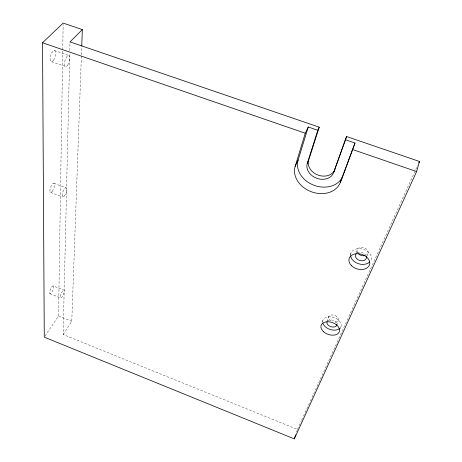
<?xml version="1.0" encoding="UTF-8"?>
<svg xmlns="http://www.w3.org/2000/svg" width="462" height="462" viewBox="0 0 462 462"><rect width="100%" height="100%" fill="white"/><g stroke="black" fill="none" stroke-linecap="round" stroke-linejoin="round"><path stroke-width="0.35" stroke-dasharray="2.31 1.73" d="M45.068 335.978L58.53 316.037L62.734 50.52M62.745 49.798L63.144 24.544M296.552 432.109L297.459 429.394L63.144 334.546L69.745 53.436M69.814 50.554L70.016 41.903M63.144 334.546L71.777 321.356L81.393 55.527M81.422 54.805L81.705 46.881M367.082 256.017L367.879 253.499M340.246 328.811L340.852 326.917M336.7 325.335L338.328 320.362M356.231 252.76L357.27 249.642M350.381 254.857L351.022 252.962M327.067 321.668L328.753 316.724M322.072 322.591L322.938 320.097M297.459 429.394L301.345 420.853M301.646 420.201L303.141 416.915M303.436 416.256L310.019 401.813M310.314 401.155L417.671 165.408M54.302 50.502L68.567 55.428M51.553 61.677L65.748 66.609M53.881 183.298L66.078 187.855M50.572 192.429L62.757 197.003M53.442 285.995A4.25 1.288 -67.4 0 1 51.657 292.573A4.25 1.288 -67.4 0 1 49.942 290.927A4.25 1.288 -67.4 0 1 53.442 285.995L64.045 290.182A4.256 1.23 -67.5 0 1 62.226 296.766A4.256 1.23 -67.5 0 1 60.603 295.154A4.256 1.23 -67.5 0 1 64.045 290.182M49.931 293.676L60.545 297.898M58.53 316.037L71.777 321.356M331.006 321.067A5.128 3.384 18.7 0 1 330.076 315.396A5.128 3.384 18.7 0 1 337.889 317.619A5.128 3.384 18.7 0 1 334.759 322.13M327.575 320.923A5.157 3.384 18.9 0 1 332.594 320.166A5.157 3.384 18.9 0 1 336.74 323.533M357.68 252.87A5.66 4.1 16.2 0 1 359.569 247.644A5.66 4.1 16.2 0 1 366.972 249.572A5.66 4.1 16.2 0 1 366.337 255.122M357.126 253.003A5.694 4.1 16.4 0 1 365.898 255.29M350.6 254.909A10.597 7.635 16.4 0 1 362.722 249.087A10.597 7.635 16.4 0 1 370.894 260.221M322.615 321.708A9.592 6.289 18.9 0 1 334.043 317.533A9.592 6.289 18.9 0 1 340.269 327.864M53.563 60.152A5.775 2.281 -74.1 0 0 54.851 50.733A5.775 2.281 -74.1 0 0 50.312 57.38A5.775 2.281 -74.1 0 0 53.563 60.152M67.712 65.061A5.787 2.183 -73.8 0 0 69.098 55.648A5.787 2.183 -73.8 0 0 64.622 62.341A5.787 2.183 -73.8 0 0 67.712 65.061M52.183 191.476A4.857 1.709 -69.8 0 0 54.245 183.599A4.857 1.709 -69.8 0 0 50.225 188.513A4.857 1.709 -69.8 0 0 52.183 191.476M64.316 196.027A4.868 1.629 -69.8 0 0 66.418 188.144A4.868 1.629 -69.8 0 0 62.48 193.104A4.868 1.629 -69.8 0 0 64.316 196.027"/><path stroke-width="0.69" d="M81.734 46.16L82.334 29.591L63.167 23.1L42.539 42.752L44.277 337.15L294.294 438.9L416.608 171.564L419.461 161.469L346.592 136.538L333.639 172.545A13.97 11.134 20.5 0 1 316.949 178.349A13.97 11.134 20.5 0 1 307.276 163.311L317.804 130.267L319.225 127.171L70.016 41.903L82.334 29.591M308.252 126.992L298.117 160.106A23.753 18.936 20.5 0 0 314.61 185.505A23.753 18.936 20.5 0 0 342.931 175.803L340.378 182.323A23.984 18.965 20.7 0 1 311.862 191.944A23.984 18.965 20.7 0 1 295.154 166.412L305.272 133.223L308.252 126.992L317.804 130.267M307.276 163.311L308.691 160.181L319.225 127.171M294.294 438.9L295.651 434.823M333.639 172.545L346.592 136.538M340.378 182.323L354.995 143.018L345.299 139.691M343.174 175.133L354.995 143.018M418.867 162.78L419.461 161.469M295.154 166.412L298.117 160.106M42.539 42.752L305.272 133.223M352.46 149.474L416.608 171.564M334.938 169.352A13.9 11.128 20.4 0 1 318.306 175.179A13.9 11.128 20.4 0 1 308.691 160.181M336.89 324.468A5.157 3.384 18.9 0 1 331.185 326.807A5.157 3.384 18.9 0 1 327.067 321.668M365.153 255.596A5.66 4.1 16.2 0 1 358.518 253.863M366.401 256.387A5.694 4.1 16.4 0 1 360.025 260.568A5.694 4.1 16.4 0 1 356.202 253.725M369.739 261.902A10.597 7.635 16.4 0 1 358.362 263.698A10.597 7.635 16.4 0 1 350.612 255.584M339.431 328.678A9.592 6.289 18.9 0 1 330.186 329.51A9.592 6.289 18.9 0 1 322.921 323.44M351.622 265.794A10.666 7.635 16.5 0 0 369.305 265.338A10.666 7.635 16.5 0 0 357.086 253.69A10.666 7.635 16.5 0 0 351.622 265.794M323.504 331.704A9.656 6.283 19 0 0 339.229 331.97A9.656 6.283 19 0 0 327.991 321.76A9.656 6.283 19 0 0 323.504 331.704"/></g></svg>
